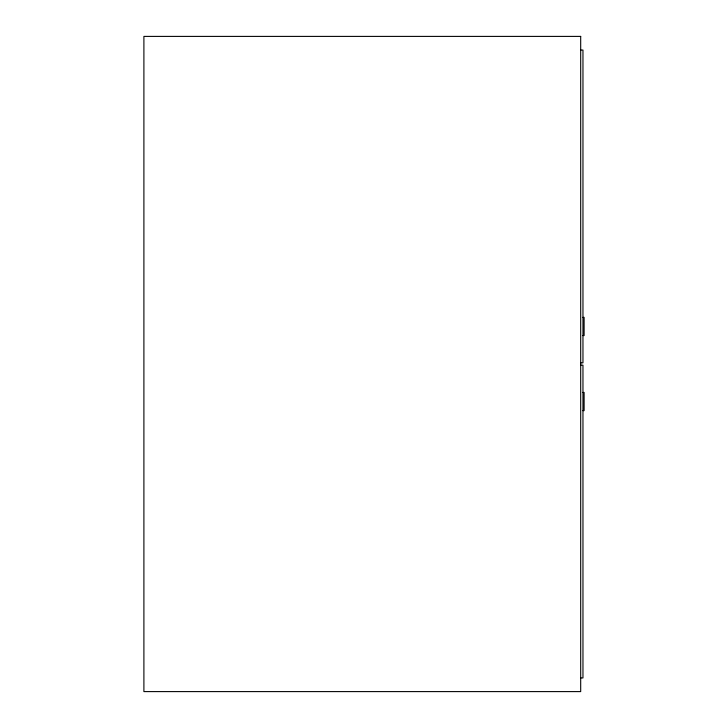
<?xml version="1.0" encoding="UTF-8"?>
<svg xmlns="http://www.w3.org/2000/svg" width="728" height="728" viewBox="0 0 728 728"><rect width="100%" height="100%" fill="white"/><g stroke="black" fill="none" stroke-linecap="round" stroke-linejoin="round"><path stroke-width="1.09" d="M580.689 50.05L582.964 50.05L582.964 362.863L580.689 362.863M582.964 317.363L584.111 317.363L584.111 335.562L582.964 335.562M580.689 365.137L582.964 365.137L582.964 677.95L580.689 677.95M582.964 392.438L584.111 392.438L584.111 410.637L582.964 410.637M580.689 36.4L143.898 36.4L143.898 691.6L580.689 691.6L580.689 36.4"/></g></svg>
